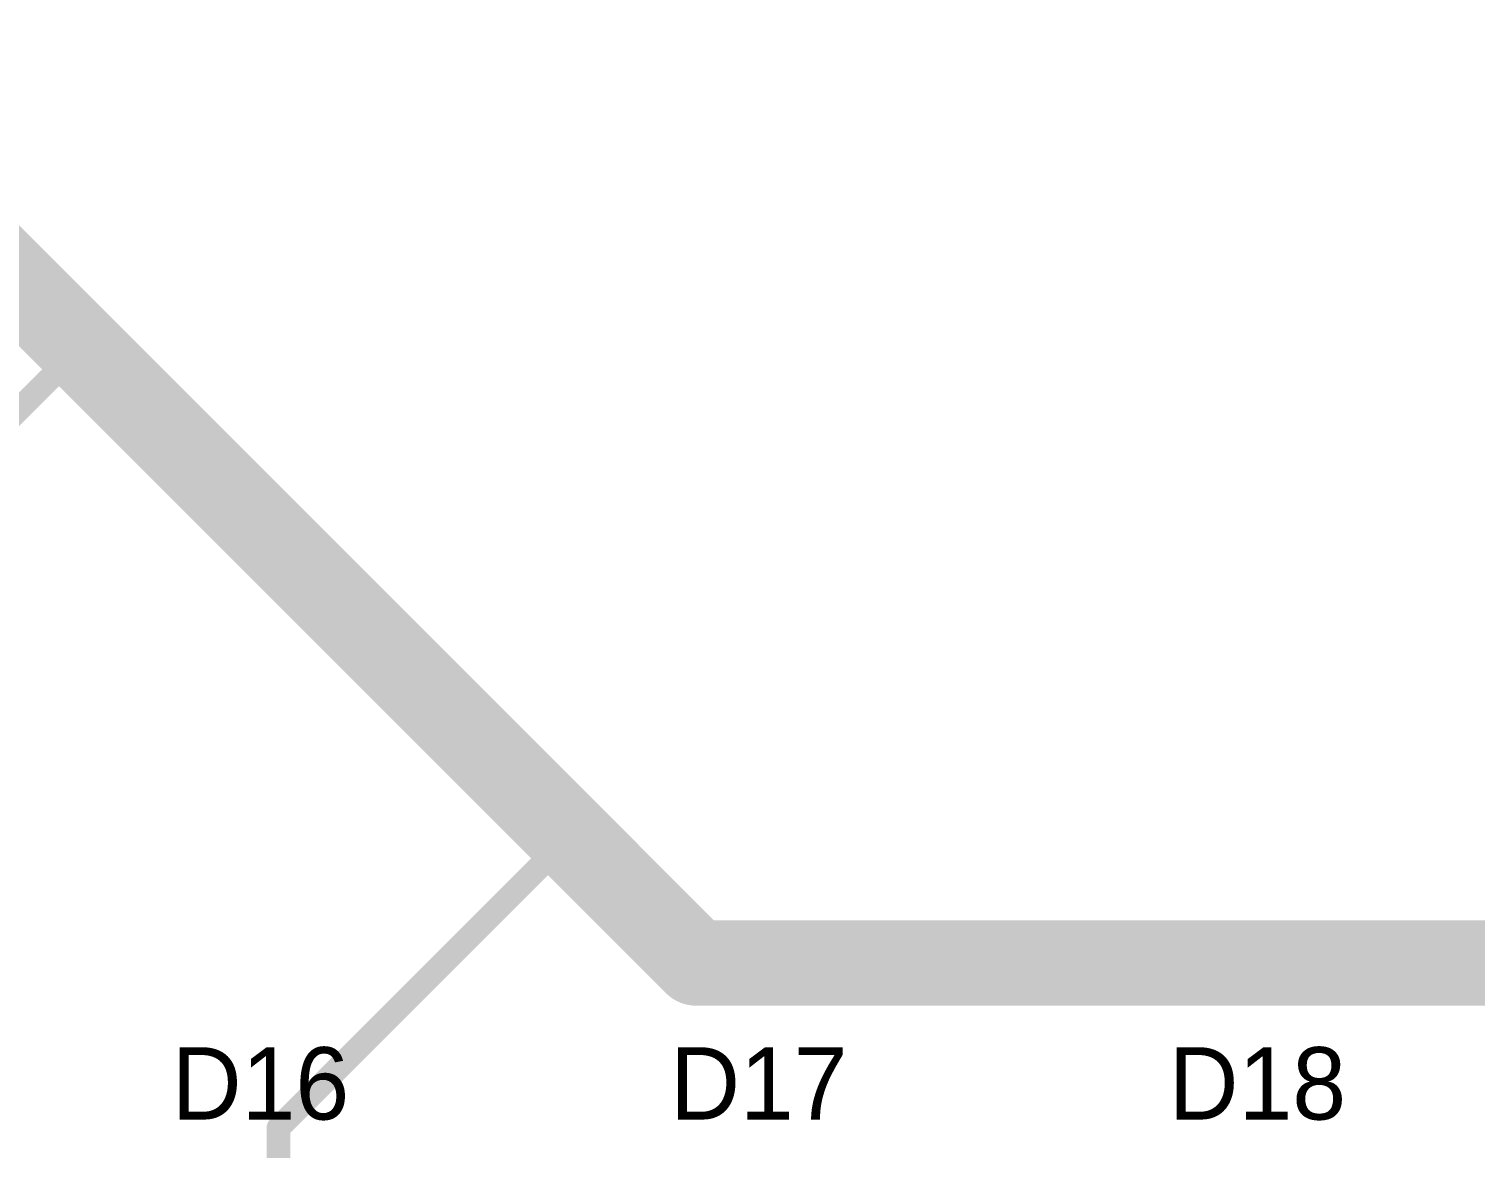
# Model space of a CAD drawing. Header units: millimetres. Extents: x 0 to 395, y 0 to 190.
# Drawn here: x 35.24 to 65.71, y 29.95 to 53.52 of the extents above; entities that cross this region are included whole.
import ezdxf

# ---------------------------------------------------------------- set-up
doc = ezdxf.new("R2010")
doc.units = ezdxf.units.MM
doc.layers.add('TopLayer', color=1, linetype='Continuous')
doc.layers.add('TopOverlay', color=2, linetype='Continuous')

msp = doc.modelspace()

# ---------------------------------------------------------------- linework, layer by layer
at = {"layer": 'TopLayer'}
for points, const_width in [([(26.275, 56.875), (36.337, 46.812)], 1.8), ([(36.337, 46.812), (45.45, 37.7)], 1.8), ([(25.052, 35.527), (36.337, 46.812)], 0.5), ([(45.45, 37.7), (46.637, 36.513)], 1.8), ([(46.637, 36.513), (49.3, 33.85)], 1.8), ([(40.5, 30.375), (46.637, 36.513)], 0.5), ([(49.3, 33.85), (72.2, 33.85)], 1.8), ([(40.5, 26.527), (40.5, 30.375)], 0.5)]:
    msp.add_lwpolyline(points, dxfattribs=dict(at, const_width=const_width))
for points, const_width in [([(35.887, 46.812, 1), (36.787, 46.812, 1)], 0.9), ([(35.887, 46.812, 1), (36.787, 46.812, 1)], 0.9), ([(36.213, 46.812, 1), (36.462, 46.812, 1)], 0.25), ([(45, 37.7, 1), (45.9, 37.7, 1)], 0.9), ([(45, 37.7, 1), (45.9, 37.7, 1)], 0.9), ([(46.188, 36.513, 1), (47.088, 36.513, 1)], 0.9), ([(46.188, 36.513, 1), (47.088, 36.513, 1)], 0.9), ([(46.513, 36.513, 1), (46.762, 36.513, 1)], 0.25), ([(48.85, 33.85, 1), (49.75, 33.85, 1)], 0.9), ([(48.85, 33.85, 1), (49.75, 33.85, 1)], 0.9), ([(40.375, 30.375, 1), (40.625, 30.375, 1)], 0.25), ([(40.375, 30.375, 1), (40.625, 30.375, 1)], 0.25)]:
    msp.add_lwpolyline(points, format="xyb", close=True, dxfattribs=dict(at, const_width=const_width))

# ---------------------------------------------------------------- texts
at = {"layer": 'TopOverlay'}
for s, p in [('D16', (38.252, 30.552)), ('D17', (48.752, 30.552)), ('D18', (59.252, 30.552))]:
    msp.add_text(s, height=1.524, dxfattribs=at).set_placement(p)

doc.saveas('drawing.dxf')
